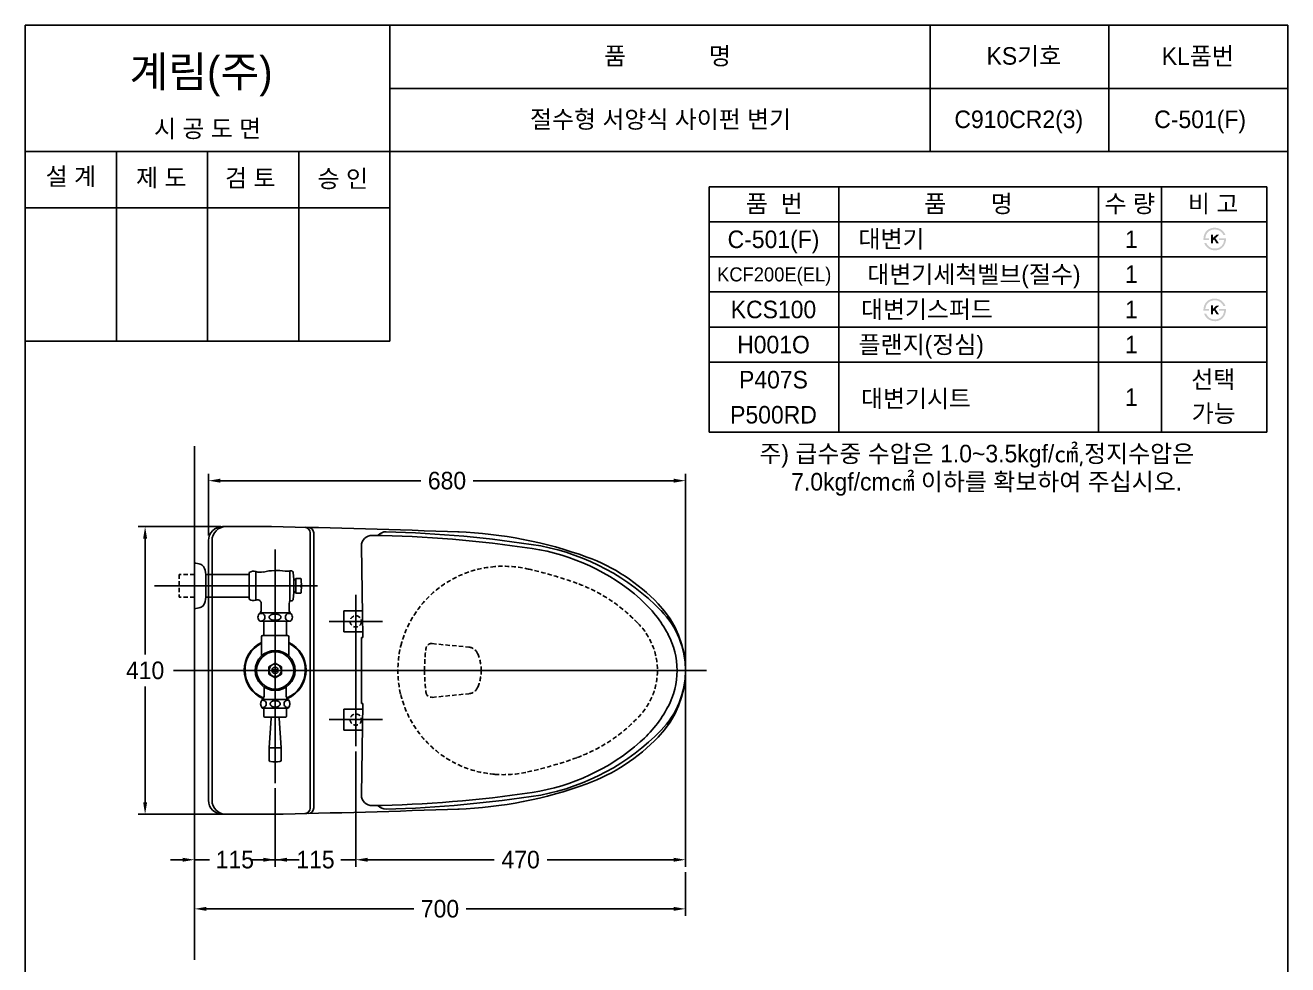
# Model space of a CAD drawing. Header units: millimetres. Extents: x 0 to 3800, y -67 to 2530.
# Drawn here: x 0 to 1800, y 1191 to 2530 of the extents above; entities that cross this region are included whole.
import ezdxf
from ezdxf.enums import TextEntityAlignment as Align
from ezdxf.lldxf.tags import DXFTag

# ---------------------------------------------------------------- set-up
doc = ezdxf.new("R2010")
doc.units = ezdxf.units.MM
doc.linetypes.add('DASHED2', pattern=[9.525, 6.35, -3.175])
for name, color, linetype in [('TEXT', 7, 'Continuous'), ('내부선 및 부속', 4, 'Continuous'), ('도각라인', 255, 'Continuous'), ('외형선', 3, 'Continuous'), ('점선', 6, 'DASHED2'), ('중심선', 1, 'DASHED'), ('치수선', 7, 'Continuous')]:
    doc.layers.add(name, color=color, linetype=linetype)
doc.styles.add('____', font='')
doc.styles.add('타이틀', font='H2GTRM.TTF', dxfattribs={"height": 25})
doc.styles.get('____').set_extended_font_data('굴림')
tags = doc.linetypes.add('DASHDOT', pattern=[70, 31, -13, 13, -13]).pattern_tags.tags
tags[10:11] = [DXFTag(74, 4), DXFTag(75, 0), DXFTag(340, '0'), DXFTag(46, 0.0), DXFTag(50, 0.0), DXFTag(44, 0.0), DXFTag(45, 0.0)]
tags[8:9] = [DXFTag(74, 4), DXFTag(75, 0), DXFTag(340, '0'), DXFTag(46, 0.0), DXFTag(50, 0.0), DXFTag(44, 0.0), DXFTag(45, 0.0)]
tags[6:7] = [DXFTag(74, 4), DXFTag(75, 0), DXFTag(340, '0'), DXFTag(46, 0.0), DXFTag(50, 0.0), DXFTag(44, 0.0), DXFTag(45, 0.0)]
tags[4:5] = [DXFTag(74, 4), DXFTag(75, 0), DXFTag(340, '0'), DXFTag(46, 0.0), DXFTag(50, 0.0), DXFTag(44, 0.0), DXFTag(45, 0.0)]
tags = doc.linetypes.add('DASHED', pattern=[25.72, 12.86, -12.86]).pattern_tags.tags
tags[6:7] = [DXFTag(74, 4), DXFTag(75, 0), DXFTag(340, '0'), DXFTag(46, 0.0), DXFTag(50, 0.0), DXFTag(44, 0.0), DXFTag(45, 0.0)]
tags[4:5] = [DXFTag(74, 4), DXFTag(75, 0), DXFTag(340, '0'), DXFTag(46, 0.0), DXFTag(50, 0.0), DXFTag(44, 0.0), DXFTag(45, 0.0)]
doc.dimstyles.new('MSADIM', dxfattribs={"dimtxt": 33, "dimasz": 17, "dimexe": 10, "dimexo": 7.5, "dimgap": 10, "dimtad": 0, "dimtih": 1, "dimtoh": 1, "dimdec": 0, "dimzin": 1, "dimdsep": 46, "dimtxsty": '____', "dimcen": 11.25, "dimadec": 0, "dimazin": 0, "dimtfac": 1, "dimtdec": 0, "dimtix": 1, "dimtmove": 0, "dimatfit": 3, "dimfxl": 1, "dimtolj": 1, "dimtzin": 1, "dimarcsym": 0})

# ---------------------------------------------------------------- blocks, each defined once
blk = doc.blocks.new('*D3')
at = {"layer": '치수선', "color": 0, "linetype": 'Continuous', "lineweight": -2, "transparency": 16777216}
for p, q in [((261.3, 1803.1), (261.3, 1891)), ((941.3, 1618.1), (941.3, 1891)), ((278.3, 1881), (564, 1881)), ((924.3, 1881), (638.6, 1881))]:
    blk.add_line(p, q, dxfattribs=at)
at = {"layer": '치수선', "color": 0, "linetype": 'Continuous', "transparency": 16777216}
for points in [[(278.3, 1883.9), (278.3, 1878.2), (261.3, 1881)], [(924.3, 1883.9), (924.3, 1878.2), (941.3, 1881)]]:
    blk.add_solid(points, dxfattribs=at)
at = {"layer": '치수선', "color": 0, "linetype": 'Continuous', "transparency": 16777216, "insert": (601.3, 1881), "char_height": 25, "attachment_point": 5, "style": '____'}
blk.add_mtext('\\A1;680', dxfattribs=at)
blk = doc.blocks.new('*D4')
at = {"layer": '치수선', "color": 0, "linetype": 'Continuous', "lineweight": -2, "transparency": 16777216}
for p, q in [((941.3, 1603.1), (941.3, 1330.9)), ((471.3, 1495.1), (471.3, 1330.9)), ((488.3, 1340.9), (668.7, 1340.9)), ((924.3, 1340.9), (744, 1340.9))]:
    blk.add_line(p, q, dxfattribs=at)
at = {"layer": '치수선', "color": 0, "linetype": 'Continuous', "transparency": 16777216}
for points in [[(488.3, 1343.7), (488.3, 1338), (471.3, 1340.9)], [(924.3, 1343.7), (924.3, 1338), (941.3, 1340.9)]]:
    blk.add_solid(points, dxfattribs=at)
at = {"layer": '치수선', "color": 0, "linetype": 'Continuous', "transparency": 16777216, "insert": (706.3, 1340.9), "char_height": 25, "attachment_point": 5, "style": '____'}
blk.add_mtext('\\A1;470', dxfattribs=at)
blk = doc.blocks.new('*D5')
at = {"layer": '치수선', "color": 0, "linetype": 'Continuous', "lineweight": -2, "transparency": 16777216}
for p, q in [((356.3, 1442.7), (356.3, 1330.9)), ((471.3, 1348.4), (471.3, 1350.9)), ((339.3, 1340.9), (322.3, 1340.9)), ((356.3, 1340.9), (377.9, 1340.9)), ((471.3, 1340.9), (449.8, 1340.9)), ((488.3, 1340.9), (505.3, 1340.9))]:
    blk.add_line(p, q, dxfattribs=at)
at = {"layer": '치수선', "color": 0, "linetype": 'Continuous', "transparency": 16777216}
for points in [[(339.3, 1343.7), (339.3, 1338), (356.3, 1340.9)], [(488.3, 1343.7), (488.3, 1338), (471.3, 1340.9)]]:
    blk.add_solid(points, dxfattribs=at)
at = {"layer": '치수선', "color": 0, "linetype": 'Continuous', "transparency": 16777216, "insert": (413.8, 1340.9), "char_height": 25, "attachment_point": 5, "style": '____'}
blk.add_mtext('\\A1;115', dxfattribs=at)
blk = doc.blocks.new('*D6')
at = {"layer": '치수선', "color": 0, "linetype": 'Continuous', "lineweight": -2, "transparency": 16777216}
for p, q in [((356.3, 1442.7), (356.3, 1330.9)), ((241.3, 1348.4), (241.3, 1350.9)), ((224.3, 1340.9), (207.3, 1340.9)), ((241.3, 1340.9), (262.9, 1340.9)), ((356.3, 1340.9), (334.8, 1340.9)), ((373.3, 1340.9), (390.3, 1340.9))]:
    blk.add_line(p, q, dxfattribs=at)
at = {"layer": '치수선', "color": 0, "linetype": 'Continuous', "transparency": 16777216}
for points in [[(224.3, 1343.7), (224.3, 1338), (241.3, 1340.9)], [(373.3, 1343.7), (373.3, 1338), (356.3, 1340.9)]]:
    blk.add_solid(points, dxfattribs=at)
at = {"layer": '치수선', "color": 0, "linetype": 'Continuous', "transparency": 16777216, "insert": (298.8, 1340.9), "char_height": 25, "attachment_point": 5, "style": '____'}
blk.add_mtext('\\A1;115', dxfattribs=at)
blk = doc.blocks.new('*D7')
at = {"layer": '치수선', "color": 0, "linetype": 'Continuous', "lineweight": -2, "transparency": 16777216}
for p, q in [((941.3, 1323.4), (941.3, 1260.9)), ((241.3, 1278.4), (241.3, 1280.9)), ((258.3, 1270.9), (554.2, 1270.9)), ((924.3, 1270.9), (628.4, 1270.9))]:
    blk.add_line(p, q, dxfattribs=at)
at = {"layer": '치수선', "color": 0, "linetype": 'Continuous', "transparency": 16777216}
for points in [[(258.3, 1273.7), (258.3, 1268), (241.3, 1270.9)], [(924.3, 1273.7), (924.3, 1268), (941.3, 1270.9)]]:
    blk.add_solid(points, dxfattribs=at)
at = {"layer": '치수선', "color": 0, "linetype": 'Continuous', "transparency": 16777216, "insert": (591.3, 1270.9), "char_height": 25, "attachment_point": 5, "style": '____'}
blk.add_mtext('\\A1;700', dxfattribs=at)
blk = doc.blocks.new('*D8')
at = {"layer": '치수선', "color": 0, "linetype": 'Continuous', "lineweight": -2, "transparency": 16777216}
for p, q in [((278.8, 1815.6), (160.9, 1815.6)), ((170.9, 1798.6), (170.9, 1633.5)), ((170.9, 1422.6), (170.9, 1587.8)), ((278.8, 1405.6), (160.9, 1405.6))]:
    blk.add_line(p, q, dxfattribs=at)
at = {"layer": '치수선', "color": 0, "linetype": 'Continuous', "transparency": 16777216}
for points in [[(168.1, 1798.6), (173.7, 1798.6), (170.9, 1815.6)], [(168.1, 1422.6), (173.7, 1422.6), (170.9, 1405.6)]]:
    blk.add_solid(points, dxfattribs=at)
at = {"layer": '치수선', "color": 0, "linetype": 'Continuous', "transparency": 16777216, "insert": (170.9, 1610.6), "char_height": 25, "attachment_point": 5, "style": '____'}
blk.add_mtext('\\A1;410', dxfattribs=at)

msp = doc.modelspace()

# ---------------------------------------------------------------- hatches: boundary and pattern name
at = {"layer": 'TEXT'}
for points in [[(1679.9, 2224.2), (1679.8, 2224.6), (1679.8, 2225), (1679.8, 2225.4), (1679.8, 2225.8), (1679.8, 2226.2), (1679.9, 2226.6), (1679.9, 2227), (1679.9, 2227.4), (1680, 2227.8), (1680, 2228.2), (1680.1, 2228.6), (1680.2, 2229), (1680.3, 2229.4), (1680.4, 2229.8), (1680.5, 2230.1), (1680.6, 2230.5), (1680.7, 2230.9), (1680.8, 2231.3), (1681, 2231.7), (1681.1, 2232), (1681.3, 2232.4), (1681.4, 2232.7), (1681.6, 2233.1), (1681.8, 2233.4), (1682, 2233.8), (1682.1, 2234.1), (1682.4, 2234.4), (1682.6, 2234.8), (1682.8, 2235.1), (1683, 2235.4), (1683.2, 2235.7), (1683.8, 2236.3), (1684, 2236.6), (1684.3, 2236.9), (1684.6, 2237.2), (1684.9, 2237.5), (1685.2, 2237.8), (1685.5, 2238), (1685.8, 2238.3), (1686.1, 2238.5), (1686.4, 2238.7), (1686.8, 2239), (1687.1, 2239.2), (1687.4, 2239.4), (1687.8, 2239.6), (1688.2, 2239.8), (1688.5, 2239.9), (1688.9, 2240.1), (1689.3, 2240.3), (1689.7, 2240.5), (1690.2, 2240.6), (1690.6, 2240.7), (1691, 2240.9), (1691.5, 2241), (1691.9, 2241.1), (1692.4, 2241.2), (1692.8, 2241.2), (1693.3, 2241.3), (1693.8, 2241.4), (1694.2, 2241.4), (1694.7, 2241.4), (1695.2, 2241.5), (1695.7, 2241.5), (1696.5, 2241.5), (1696.8, 2241.4), (1697.2, 2241.4), (1697.6, 2241.4), (1697.9, 2241.3), (1698.3, 2241.3), (1698.6, 2241.2), (1699, 2241.2), (1699.3, 2241.1), (1699.7, 2241), (1700, 2241), (1700.4, 2240.9), (1700.7, 2240.8), (1701, 2240.7), (1701.4, 2240.6), (1701.7, 2240.5), (1702, 2240.4), (1702.3, 2240.2), (1702.6, 2240.1), (1702.9, 2240), (1703.2, 2239.8), (1703.5, 2239.7), (1703.8, 2239.5), (1704.1, 2239.4), (1704.4, 2239.2), (1704.7, 2239), (1705, 2238.9), (1705.2, 2238.7), (1705.5, 2238.5), (1705.8, 2238.3), (1706.1, 2238.1), (1706.5, 2237.7), (1706.9, 2237.4), (1707.3, 2237), (1707.7, 2236.6), (1708, 2236.2), (1708.4, 2235.8), (1708.7, 2235.4), (1709.1, 2234.9), (1709.4, 2234.5), (1709.7, 2234), (1710, 2233.5), (1710.3, 2233), (1710.5, 2232.5), (1710.8, 2232), (1711, 2231.5), (1711.3, 2230.9), (1711.3, 2230.9), (1708.2, 2230.9), (1708.2, 2230.9), (1708.1, 2231.1), (1708, 2231.3), (1708, 2231.4), (1707.9, 2231.6), (1707.8, 2231.8), (1707.7, 2232), (1707.7, 2232.1), (1707.6, 2232.3), (1707.5, 2232.5), (1707.4, 2232.6), (1707.3, 2232.8), (1707.2, 2233), (1707.1, 2233.1), (1707, 2233.3), (1706.9, 2233.5), (1706.7, 2233.6), (1706.6, 2233.8), (1706.5, 2233.9), (1706.2, 2234.3), (1705.9, 2234.6), (1705.6, 2234.9), (1705.3, 2235.2), (1705, 2235.5), (1704.7, 2235.8), (1704.3, 2236.1), (1704.1, 2236.3), (1703.8, 2236.4), (1703.6, 2236.6), (1703.4, 2236.8), (1703.1, 2236.9), (1702.9, 2237.1), (1702.6, 2237.2), (1702.4, 2237.4), (1702.2, 2237.5), (1701.9, 2237.6), (1701.7, 2237.7), (1701.4, 2237.8), (1701.2, 2238), (1700.9, 2238.1), (1700.6, 2238.2), (1700.4, 2238.3), (1700.1, 2238.3), (1699.9, 2238.4), (1699.6, 2238.5), (1699.3, 2238.6), (1699.1, 2238.6), (1698.8, 2238.7), (1698.5, 2238.7), (1698.2, 2238.8), (1698, 2238.8), (1697.7, 2238.9), (1697.4, 2238.9), (1697.1, 2238.9), (1696.8, 2239), (1696.5, 2239), (1696.3, 2239), (1696, 2239), (1695.6, 2239), (1695.3, 2239), (1694.9, 2238.9), (1694.6, 2238.9), (1694.3, 2238.9), (1693.9, 2238.9), (1693.6, 2238.8), (1693.3, 2238.8), (1693, 2238.7), (1692.7, 2238.7), (1692.3, 2238.6), (1692, 2238.5), (1691.7, 2238.4), (1691.4, 2238.3), (1691.1, 2238.2), (1690.9, 2238.1), (1690.6, 2238), (1690.3, 2237.9), (1690, 2237.8), (1689.7, 2237.7), (1689.4, 2237.5), (1689.2, 2237.4), (1688.9, 2237.3), (1688.7, 2237.1), (1688.4, 2236.9), (1688.1, 2236.8), (1687.9, 2236.6), (1687.6, 2236.4), (1687.4, 2236.2), (1687.2, 2236), (1686.9, 2235.8), (1686.7, 2235.6), (1686.5, 2235.4), (1686.2, 2235.2), (1686, 2235), (1685.8, 2234.7), (1685.6, 2234.5), (1685.4, 2234.3), (1685.2, 2234), (1685, 2233.8), (1684.8, 2233.5), (1684.7, 2233.3), (1684.5, 2233), (1684.3, 2232.7), (1684.2, 2232.5), (1684, 2232.2), (1683.9, 2231.9), (1683.8, 2231.6), (1683.7, 2231.3), (1683.5, 2231.1), (1683.4, 2230.8), (1683.3, 2230.5), (1683.2, 2230.2), (1683.1, 2229.8), (1683, 2229.5), (1683, 2229.2), (1682.9, 2228.9), (1682.8, 2228.6), (1682.8, 2228.2), (1682.7, 2227.9), (1682.7, 2227.6), (1682.7, 2227.2), (1682.6, 2226.9), (1682.6, 2226.5), (1682.6, 2226.5), (1687.8, 2226.5), (1687.8, 2226.5), (1687.8, 2226.5), (1687.8, 2224.2), (1687.8, 2224.2), (1687.8, 2224.2), (1679.9, 2224.2)], [(1712, 2226.5), (1712, 2226.1), (1712, 2225.6), (1712, 2225.2), (1712, 2224.8), (1711.9, 2224.3), (1711.9, 2223.9), (1711.9, 2223.5), (1711.8, 2223.1), (1711.7, 2222.7), (1711.6, 2222.2), (1711.6, 2221.8), (1711.5, 2221.4), (1711.3, 2221), (1711.2, 2220.6), (1711.1, 2220.2), (1711, 2219.8), (1710.8, 2219.4), (1710.7, 2219), (1710.5, 2218.7), (1710.4, 2218.3), (1710.2, 2217.9), (1710, 2217.6), (1709.8, 2217.2), (1709.6, 2216.9), (1709.4, 2216.5), (1709.2, 2216.2), (1709, 2215.9), (1708.8, 2215.5), (1708.5, 2215.2), (1708.3, 2214.9), (1708, 2214.6), (1707.8, 2214.3), (1707.5, 2214), (1707.2, 2213.7), (1707, 2213.5), (1706.7, 2213.2), (1706.4, 2212.9), (1706.1, 2212.7), (1705.8, 2212.4), (1705.5, 2212.2), (1705.2, 2212), (1704.8, 2211.8), (1704.5, 2211.6), (1704.2, 2211.4), (1703.8, 2211.2), (1703.5, 2211), (1703.1, 2210.8), (1702.8, 2210.7), (1702.4, 2210.5), (1702.1, 2210.3), (1701.7, 2210.2), (1701.3, 2210.1), (1700.9, 2209.9), (1700.5, 2209.8), (1700.2, 2209.7), (1699.8, 2209.6), (1699.4, 2209.6), (1699, 2209.5), (1698.6, 2209.4), (1698.2, 2209.4), (1697.8, 2209.4), (1697.4, 2209.3), (1697, 2209.3), (1696.6, 2209.3), (1695.9, 2209.3), (1695.3, 2209.3), (1694.6, 2209.4), (1694, 2209.5), (1693.3, 2209.5), (1693, 2209.6), (1692.7, 2209.7), (1692.4, 2209.7), (1692.1, 2209.8), (1691.8, 2209.9), (1691.5, 2209.9), (1691.2, 2210), (1691, 2210.1), (1690.7, 2210.2), (1690.4, 2210.3), (1690.1, 2210.4), (1689.8, 2210.5), (1689.5, 2210.6), (1689.3, 2210.7), (1689, 2210.9), (1688.7, 2211), (1688.5, 2211.1), (1688.2, 2211.3), (1687.9, 2211.4), (1687.7, 2211.6), (1687.4, 2211.7), (1686.9, 2212), (1686.6, 2212.2), (1686.4, 2212.4), (1686.1, 2212.6), (1685.9, 2212.8), (1685.6, 2213), (1685.4, 2213.2), (1685.1, 2213.4), (1684.9, 2213.6), (1684.7, 2213.8), (1684.5, 2214.1), (1684.2, 2214.3), (1684, 2214.5), (1683.8, 2214.8), (1683.6, 2215), (1683.4, 2215.2), (1683.2, 2215.5), (1683, 2215.8), (1682.8, 2216), (1682.6, 2216.3), (1682.5, 2216.6), (1682.3, 2216.8), (1682.1, 2217.1), (1681.9, 2217.4), (1681.8, 2217.7), (1681.6, 2218), (1681.5, 2218.3), (1681.3, 2218.6), (1681, 2219.2), (1680.8, 2219.9), (1680.8, 2219.9), (1683.7, 2219.9), (1683.7, 2219.9), (1683.9, 2219.4), (1684.2, 2219), (1684.4, 2218.6), (1684.6, 2218.2), (1684.9, 2217.9), (1685.1, 2217.5), (1685.4, 2217.1), (1685.7, 2216.8), (1685.9, 2216.5), (1686.2, 2216.1), (1686.5, 2215.8), (1686.8, 2215.5), (1687.1, 2215.2), (1687.4, 2215), (1687.7, 2214.7), (1688, 2214.5), (1688.2, 2214.3), (1688.4, 2214.1), (1688.7, 2214), (1688.9, 2213.8), (1689.1, 2213.7), (1689.4, 2213.5), (1689.6, 2213.4), (1689.9, 2213.2), (1690.1, 2213.1), (1690.4, 2213), (1690.6, 2212.9), (1690.9, 2212.8), (1691.1, 2212.7), (1691.4, 2212.6), (1691.7, 2212.5), (1691.9, 2212.4), (1692.2, 2212.3), (1692.5, 2212.3), (1692.7, 2212.2), (1693, 2212.1), (1693.3, 2212.1), (1693.6, 2212), (1693.9, 2212), (1694.2, 2212), (1694.5, 2211.9), (1694.8, 2211.9), (1695.1, 2211.9), (1695.4, 2211.9), (1695.7, 2211.9), (1696, 2211.9), (1696.3, 2211.9), (1697.1, 2211.9), (1697.4, 2211.9), (1697.7, 2212), (1698, 2212), (1698.2, 2212), (1698.5, 2212), (1698.7, 2212.1), (1699, 2212.1), (1699.3, 2212.2), (1699.5, 2212.2), (1699.8, 2212.3), (1700, 2212.4), (1700.3, 2212.5), (1700.5, 2212.5), (1700.8, 2212.6), (1701, 2212.7), (1701.3, 2212.8), (1701.5, 2212.9), (1701.8, 2213), (1702, 2213.1), (1702.3, 2213.3), (1702.5, 2213.4), (1702.7, 2213.5), (1703, 2213.7), (1703.2, 2213.8), (1703.4, 2213.9), (1703.7, 2214.1), (1703.9, 2214.3), (1704.1, 2214.4), (1704.3, 2214.6), (1704.6, 2214.8), (1704.8, 2215), (1705.1, 2215.2), (1705.3, 2215.4), (1705.6, 2215.7), (1705.8, 2215.9), (1706, 2216.1), (1706.2, 2216.4), (1706.4, 2216.6), (1706.6, 2216.9), (1706.8, 2217.1), (1707, 2217.4), (1707.2, 2217.7), (1707.3, 2218), (1707.5, 2218.2), (1707.7, 2218.5), (1707.8, 2218.8), (1708, 2219.1), (1708.1, 2219.4), (1708.2, 2219.7), (1708.3, 2220), (1708.4, 2220.4), (1708.6, 2220.7), (1708.7, 2221), (1708.7, 2221.3), (1708.8, 2221.7), (1708.9, 2222), (1709, 2222.4), (1709, 2222.7), (1709.1, 2223.1), (1709.1, 2223.4), (1709.2, 2223.8), (1709.2, 2224.2), (1709.2, 2224.2), (1701.8, 2224.2), (1701.8, 2224.2), (1701.8, 2224.2), (1701.8, 2226.5), (1701.8, 2226.5), (1701.8, 2226.5), (1712, 2226.5)], [(1693.6, 2227.2), (1698.4, 2231.6), (1702.3, 2231.6), (1696.9, 2226.6), (1701.9, 2219.1), (1698.6, 2219.1), (1695, 2224.8), (1693.6, 2223.6), (1693.6, 2219.1), (1690.7, 2219.1), (1690.7, 2231.7), (1693.6, 2231.7)], [(1679.9, 2123.2), (1679.8, 2123.6), (1679.8, 2124), (1679.8, 2124.4), (1679.8, 2124.8), (1679.8, 2125.2), (1679.9, 2125.6), (1679.9, 2126), (1679.9, 2126.4), (1680, 2126.8), (1680, 2127.2), (1680.1, 2127.6), (1680.2, 2128), (1680.3, 2128.4), (1680.4, 2128.8), (1680.5, 2129.1), (1680.6, 2129.5), (1680.7, 2129.9), (1680.8, 2130.3), (1681, 2130.7), (1681.1, 2131), (1681.3, 2131.4), (1681.4, 2131.8), (1681.6, 2132.1), (1681.8, 2132.5), (1682, 2132.8), (1682.1, 2133.1), (1682.4, 2133.5), (1682.6, 2133.8), (1682.8, 2134.1), (1683, 2134.4), (1683.2, 2134.7), (1683.8, 2135.3), (1684, 2135.6), (1684.3, 2135.9), (1684.6, 2136.2), (1684.9, 2136.5), (1685.2, 2136.8), (1685.5, 2137), (1685.8, 2137.3), (1686.1, 2137.5), (1686.4, 2137.7), (1686.8, 2138), (1687.1, 2138.2), (1687.4, 2138.4), (1687.8, 2138.6), (1688.2, 2138.8), (1688.5, 2139), (1688.9, 2139.1), (1689.3, 2139.3), (1689.7, 2139.5), (1690.2, 2139.6), (1690.6, 2139.7), (1691, 2139.9), (1691.5, 2140), (1691.9, 2140.1), (1692.4, 2140.2), (1692.8, 2140.3), (1693.3, 2140.3), (1693.8, 2140.4), (1694.2, 2140.4), (1694.7, 2140.5), (1695.2, 2140.5), (1695.7, 2140.5), (1696.5, 2140.5), (1696.8, 2140.4), (1697.2, 2140.4), (1697.6, 2140.4), (1697.9, 2140.3), (1698.3, 2140.3), (1698.6, 2140.2), (1699, 2140.2), (1699.3, 2140.1), (1699.7, 2140.1), (1700, 2140), (1700.4, 2139.9), (1700.7, 2139.8), (1701, 2139.7), (1701.4, 2139.6), (1701.7, 2139.5), (1702, 2139.4), (1702.3, 2139.3), (1702.6, 2139.1), (1702.9, 2139), (1703.2, 2138.8), (1703.5, 2138.7), (1703.8, 2138.5), (1704.1, 2138.4), (1704.4, 2138.2), (1704.7, 2138), (1705, 2137.9), (1705.2, 2137.7), (1705.5, 2137.5), (1705.8, 2137.3), (1706.1, 2137.1), (1706.5, 2136.7), (1706.9, 2136.4), (1707.3, 2136), (1707.7, 2135.6), (1708, 2135.2), (1708.4, 2134.8), (1708.7, 2134.4), (1709.1, 2133.9), (1709.4, 2133.5), (1709.7, 2133), (1710, 2132.5), (1710.3, 2132), (1710.5, 2131.5), (1710.8, 2131), (1711, 2130.5), (1711.3, 2129.9), (1711.3, 2129.9), (1708.2, 2129.9), (1708.2, 2129.9), (1708.1, 2130.1), (1708, 2130.3), (1708, 2130.4), (1707.9, 2130.6), (1707.8, 2130.8), (1707.7, 2131), (1707.7, 2131.1), (1707.6, 2131.3), (1707.5, 2131.5), (1707.4, 2131.6), (1707.3, 2131.8), (1707.2, 2132), (1707.1, 2132.1), (1707, 2132.3), (1706.9, 2132.5), (1706.7, 2132.6), (1706.6, 2132.8), (1706.5, 2132.9), (1706.2, 2133.3), (1705.9, 2133.6), (1705.6, 2133.9), (1705.3, 2134.2), (1705, 2134.5), (1704.7, 2134.8), (1704.3, 2135.1), (1704.1, 2135.3), (1703.8, 2135.4), (1703.6, 2135.6), (1703.4, 2135.8), (1703.1, 2135.9), (1702.9, 2136.1), (1702.6, 2136.2), (1702.4, 2136.4), (1702.2, 2136.5), (1701.9, 2136.6), (1701.7, 2136.7), (1701.4, 2136.9), (1701.2, 2137), (1700.9, 2137.1), (1700.6, 2137.2), (1700.4, 2137.3), (1700.1, 2137.4), (1699.9, 2137.4), (1699.6, 2137.5), (1699.3, 2137.6), (1699.1, 2137.6), (1698.8, 2137.7), (1698.5, 2137.8), (1698.2, 2137.8), (1698, 2137.8), (1697.7, 2137.9), (1697.4, 2137.9), (1697.1, 2137.9), (1696.8, 2138), (1696.5, 2138), (1696.3, 2138), (1696, 2138), (1695.6, 2138), (1695.3, 2138), (1694.9, 2138), (1694.6, 2137.9), (1694.3, 2137.9), (1693.9, 2137.9), (1693.6, 2137.8), (1693.3, 2137.8), (1693, 2137.7), (1692.7, 2137.7), (1692.3, 2137.6), (1692, 2137.5), (1691.7, 2137.4), (1691.4, 2137.3), (1691.1, 2137.3), (1690.9, 2137.2), (1690.6, 2137), (1690.3, 2136.9), (1690, 2136.8), (1689.7, 2136.7), (1689.4, 2136.5), (1689.2, 2136.4), (1688.9, 2136.3), (1688.7, 2136.1), (1688.4, 2135.9), (1688.1, 2135.8), (1687.9, 2135.6), (1687.6, 2135.4), (1687.4, 2135.2), (1687.2, 2135.1), (1686.9, 2134.9), (1686.7, 2134.6), (1686.5, 2134.4), (1686.2, 2134.2), (1686, 2134), (1685.8, 2133.8), (1685.6, 2133.5), (1685.4, 2133.3), (1685.2, 2133), (1685, 2132.8), (1684.8, 2132.5), (1684.7, 2132.3), (1684.5, 2132), (1684.3, 2131.7), (1684.2, 2131.5), (1684, 2131.2), (1683.9, 2130.9), (1683.8, 2130.6), (1683.7, 2130.4), (1683.5, 2130.1), (1683.4, 2129.8), (1683.3, 2129.5), (1683.2, 2129.2), (1683.1, 2128.9), (1683, 2128.5), (1683, 2128.2), (1682.9, 2127.9), (1682.8, 2127.6), (1682.8, 2127.2), (1682.7, 2126.9), (1682.7, 2126.6), (1682.7, 2126.2), (1682.6, 2125.9), (1682.6, 2125.5), (1682.6, 2125.5), (1687.8, 2125.5), (1687.8, 2125.5), (1687.8, 2125.5), (1687.8, 2123.2), (1687.8, 2123.2), (1687.8, 2123.2), (1679.9, 2123.2)], [(1712, 2125.5), (1712, 2125.1), (1712, 2124.7), (1712, 2124.2), (1712, 2123.8), (1711.9, 2123.4), (1711.9, 2122.9), (1711.9, 2122.5), (1711.8, 2122.1), (1711.7, 2121.7), (1711.6, 2121.2), (1711.6, 2120.8), (1711.5, 2120.4), (1711.3, 2120), (1711.2, 2119.6), (1711.1, 2119.2), (1711, 2118.8), (1710.8, 2118.4), (1710.7, 2118), (1710.5, 2117.7), (1710.4, 2117.3), (1710.2, 2116.9), (1710, 2116.6), (1709.8, 2116.2), (1709.6, 2115.9), (1709.4, 2115.5), (1709.2, 2115.2), (1709, 2114.9), (1708.8, 2114.6), (1708.5, 2114.2), (1708.3, 2113.9), (1708, 2113.6), (1707.8, 2113.3), (1707.5, 2113), (1707.2, 2112.7), (1707, 2112.5), (1706.7, 2112.2), (1706.4, 2111.9), (1706.1, 2111.7), (1705.8, 2111.5), (1705.5, 2111.2), (1705.2, 2111), (1704.8, 2110.8), (1704.5, 2110.6), (1704.2, 2110.4), (1703.8, 2110.2), (1703.5, 2110), (1703.1, 2109.8), (1702.8, 2109.7), (1702.4, 2109.5), (1702.1, 2109.4), (1701.7, 2109.2), (1701.3, 2109.1), (1700.9, 2109), (1700.5, 2108.8), (1700.2, 2108.7), (1699.8, 2108.7), (1699.4, 2108.6), (1699, 2108.5), (1698.6, 2108.5), (1698.2, 2108.4), (1697.8, 2108.4), (1697.4, 2108.3), (1697, 2108.3), (1696.6, 2108.3), (1695.9, 2108.3), (1695.3, 2108.4), (1694.6, 2108.4), (1694, 2108.5), (1693.3, 2108.6), (1693, 2108.6), (1692.7, 2108.7), (1692.4, 2108.7), (1692.1, 2108.8), (1691.8, 2108.9), (1691.5, 2108.9), (1691.2, 2109), (1691, 2109.1), (1690.7, 2109.2), (1690.4, 2109.3), (1690.1, 2109.4), (1689.8, 2109.5), (1689.5, 2109.6), (1689.3, 2109.7), (1689, 2109.9), (1688.7, 2110), (1688.5, 2110.1), (1688.2, 2110.3), (1687.9, 2110.4), (1687.7, 2110.6), (1687.4, 2110.7), (1686.9, 2111.1), (1686.6, 2111.2), (1686.4, 2111.4), (1686.1, 2111.6), (1685.9, 2111.8), (1685.6, 2112), (1685.4, 2112.2), (1685.1, 2112.4), (1684.9, 2112.6), (1684.7, 2112.8), (1684.5, 2113.1), (1684.2, 2113.3), (1684, 2113.5), (1683.8, 2113.8), (1683.6, 2114), (1683.4, 2114.3), (1683.2, 2114.5), (1683, 2114.8), (1682.8, 2115), (1682.6, 2115.3), (1682.5, 2115.6), (1682.3, 2115.8), (1682.1, 2116.1), (1681.9, 2116.4), (1681.8, 2116.7), (1681.6, 2117), (1681.5, 2117.3), (1681.3, 2117.6), (1681, 2118.2), (1680.8, 2118.9), (1680.8, 2118.9), (1683.7, 2118.9), (1683.7, 2118.9), (1683.9, 2118.5), (1684.2, 2118), (1684.4, 2117.6), (1684.6, 2117.2), (1684.9, 2116.9), (1685.1, 2116.5), (1685.4, 2116.1), (1685.7, 2115.8), (1685.9, 2115.5), (1686.2, 2115.1), (1686.5, 2114.8), (1686.8, 2114.5), (1687.1, 2114.3), (1687.4, 2114), (1687.7, 2113.7), (1688, 2113.5), (1688.2, 2113.3), (1688.4, 2113.1), (1688.7, 2113), (1688.9, 2112.8), (1689.1, 2112.7), (1689.4, 2112.5), (1689.6, 2112.4), (1689.9, 2112.3), (1690.1, 2112.1), (1690.4, 2112), (1690.6, 2111.9), (1690.9, 2111.8), (1691.1, 2111.7), (1691.4, 2111.6), (1691.7, 2111.5), (1691.9, 2111.4), (1692.2, 2111.4), (1692.5, 2111.3), (1692.7, 2111.2), (1693, 2111.2), (1693.3, 2111.1), (1693.6, 2111.1), (1693.9, 2111), (1694.2, 2111), (1694.5, 2111), (1694.8, 2110.9), (1695.1, 2110.9), (1695.4, 2110.9), (1695.7, 2110.9), (1696, 2110.9), (1696.3, 2110.9), (1697.1, 2110.9), (1697.4, 2110.9), (1697.7, 2111), (1698, 2111), (1698.2, 2111), (1698.5, 2111.1), (1698.7, 2111.1), (1699, 2111.1), (1699.3, 2111.2), (1699.5, 2111.3), (1699.8, 2111.3), (1700, 2111.4), (1700.3, 2111.5), (1700.5, 2111.5), (1700.8, 2111.6), (1701, 2111.7), (1701.3, 2111.8), (1701.5, 2111.9), (1701.8, 2112), (1702, 2112.2), (1702.3, 2112.3), (1702.5, 2112.4), (1702.7, 2112.5), (1703, 2112.7), (1703.2, 2112.8), (1703.4, 2113), (1703.7, 2113.1), (1703.9, 2113.3), (1704.1, 2113.4), (1704.3, 2113.6), (1704.6, 2113.8), (1704.8, 2114), (1705.1, 2114.2), (1705.3, 2114.4), (1705.6, 2114.7), (1705.8, 2114.9), (1706, 2115.1), (1706.2, 2115.4), (1706.4, 2115.6), (1706.6, 2115.9), (1706.8, 2116.2), (1707, 2116.4), (1707.2, 2116.7), (1707.3, 2117), (1707.5, 2117.3), (1707.7, 2117.5), (1707.8, 2117.8), (1708, 2118.1), (1708.1, 2118.4), (1708.2, 2118.7), (1708.3, 2119), (1708.4, 2119.4), (1708.6, 2119.7), (1708.7, 2120), (1708.7, 2120.3), (1708.8, 2120.7), (1708.9, 2121), (1709, 2121.4), (1709, 2121.7), (1709.1, 2122.1), (1709.1, 2122.4), (1709.2, 2122.8), (1709.2, 2123.2), (1709.2, 2123.2), (1701.8, 2123.2), (1701.8, 2123.2), (1701.8, 2123.2), (1701.8, 2125.5), (1701.8, 2125.5), (1701.8, 2125.5), (1712, 2125.5)], [(1693.6, 2126.2), (1698.4, 2130.6), (1702.3, 2130.6), (1696.9, 2125.6), (1701.9, 2118.1), (1698.6, 2118.1), (1695, 2123.8), (1693.6, 2122.6), (1693.6, 2118.1), (1690.7, 2118.1), (1690.7, 2130.7), (1693.6, 2130.7)]]:
    msp.add_hatch(color=256, dxfattribs=at).paths.add_polyline_path(points, flags=0)

# ---------------------------------------------------------------- linework, layer by layer
at = {"layer": '내부선 및 부속', "linetype": 'Continuous'}
for p, q in [((479.3, 1787.9), (481.3, 1657.6)), ((257.3, 1747.4), (257.3, 1714.9)), ((257.3, 1747.4), (319.3, 1747.4)), ((319.3, 1750.1), (319.3, 1731.1)), ((328.8, 1751.5), (328.8, 1710.7)), ((370.8, 1752.1), (377.3, 1752.1)), ((377.3, 1752.6), (379.1, 1752.6)), ((377.3, 1752.6), (377.3, 1710.1)), ((382.1, 1749.9), (383, 1740.8)), ((319.3, 1731.1), (319.3, 1712.1)), ((383, 1740.8), (383, 1721.4)), ((386, 1741.5), (385.5, 1740.3)), ((386, 1741.5), (386, 1720.7)), ((393, 1741.5), (386, 1741.5)), ((393.8, 1731.9), (391.8, 1731.9)), ((391.8, 1731.9), (391.8, 1730.4)), ((393.8, 1730.4), (391.8, 1730.4)), ((319.3, 1714.9), (257.3, 1714.9)), ((329.9, 1711.1), (328.8, 1710.7)), ((382.1, 1712.3), (383, 1721.4)), ((386, 1720.7), (385.5, 1721.9)), ((393, 1720.7), (386, 1720.7)), ((335.3, 1692.5), (334.5, 1692.5)), ((334.7, 1692.5), (336.3, 1695.2)), ((335.3, 1692.5), (336.2, 1692.5)), ((335.3, 1692.5), (356.3, 1692.5)), ((336.3, 1706.3), (336.3, 1695.2)), ((377.3, 1692.5), (356.3, 1692.5)), ((376.3, 1706), (376.3, 1700.1)), ((376.3, 1700.1), (376.3, 1695.2)), ((377.9, 1692.5), (376.3, 1695.2)), ((377.1, 1709.6), (379.1, 1709.6)), ((377.3, 1692.5), (378.1, 1692.5)), ((454.3, 1695.6), (454.3, 1665.6)), ((454.3, 1695.6), (480.7, 1695.6)), ((339.1, 1680.7), (334.8, 1680.7)), ((339.1, 1680.7), (334.8, 1680.7)), ((339.1, 1680.7), (340.3, 1680.7)), ((339.1, 1680.7), (356.3, 1680.7)), ((340.3, 1660.6), (340.3, 1680.7)), ((373.6, 1680.7), (356.3, 1680.7)), ((372.3, 1660.6), (372.3, 1680.7)), ((372.3, 1660.6), (372.3, 1680.7)), ((373.6, 1680.7), (377.8, 1680.7)), ((336.8, 1658.6), (336.8, 1631.4)), ((338.8, 1660.6), (340.3, 1660.6)), ((340.3, 1660.6), (373.8, 1660.6)), ((373.8, 1660.6), (372.3, 1660.6)), ((375.8, 1631.4), (375.8, 1658.6)), ((454.3, 1665.6), (481.2, 1665.6)), ((479.3, 1657.6), (481.3, 1657.6)), ((479.3, 1657.6), (479.3, 1610.6)), ((347.3, 1615.8), (356.3, 1621)), ((356.3, 1621), (365.3, 1615.8)), ((347.3, 1605.4), (347.3, 1615.8)), ((356.3, 1600.2), (347.3, 1605.4)), ((352, 1611.4), (360.6, 1611.4)), ((352, 1609.8), (360.6, 1609.8)), ((365.3, 1605.4), (356.3, 1600.2)), ((365.3, 1615.8), (365.3, 1605.4)), ((479.3, 1563.6), (479.3, 1610.6)), ((340.8, 1574.9), (340.8, 1586.7)), ((371.8, 1574.9), (371.8, 1586.7)), ((337.9, 1569.1), (356.3, 1569.1)), ((338.8, 1570.6), (340.4, 1573.4)), ((339.8, 1570.6), (338.8, 1570.6)), ((338.8, 1569.1), (338.8, 1570.6)), ((339.8, 1569.1), (339.8, 1572.3)), ((374.8, 1569.1), (356.3, 1569.1)), ((373.8, 1570.6), (372.2, 1573.4)), ((372.8, 1569.1), (372.8, 1572.3)), ((372.8, 1570.6), (373.8, 1570.6)), ((373.8, 1569.1), (373.8, 1570.6)), ((337.9, 1557.1), (356.3, 1557.1)), ((340.3, 1556.1), (340.3, 1545.1)), ((374.8, 1557.1), (356.3, 1557.1)), ((372.3, 1556.1), (372.3, 1545.1)), ((454.3, 1555.6), (454.3, 1525.6)), ((454.3, 1555.6), (481.2, 1555.6)), ((479.3, 1563.6), (481.3, 1563.6)), ((479.3, 1433.3), (481.3, 1563.6)), ((341.3, 1544.1), (345.6, 1544.1)), ((345.6, 1544.1), (356.3, 1544.1)), ((347.8, 1500.2), (350.8, 1542.4)), ((371.3, 1544.1), (356.3, 1544.1)), ((364.8, 1500.2), (361.8, 1542.4)), ((454.3, 1525.6), (480.7, 1525.6)), ((347.8, 1482.8), (347.8, 1500.2)), ((347.8, 1500.2), (364.8, 1500.2)), ((364.8, 1482.8), (364.8, 1500.2))]:
    msp.add_line(p, q, dxfattribs=at)
at = {"layer": '내부선 및 부속', "linetype": 'Continuous', "flags": 128}
for points in [[(734.9, 1788.1, -0.153281), (906.6, 1695.8)], [(876.7, 1712.5, -0.089429), (916.4, 1662.4)], [(941.3, 1610.6, -0.195798), (906.6, 1525.4)], [(929.3, 1610.6, -0.12324), (916.4, 1558.8)], [(876.7, 1508.7, -0.144538), (722.8, 1436.9)], [(494.5, 1418.1, -0.418484), (479.3, 1433.1)], [(722.8, 1436.9, -0.033715), (494.5, 1418.1)], [(734.9, 1433.1, -0.032318), (514.7, 1413)], [(514.7, 1413, -0.225843), (502.9, 1418.3)]]:
    msp.add_lwpolyline(points, format="xyb", dxfattribs=at)
at = {"layer": '내부선 및 부속', "linetype": 'Continuous'}
for radius in [28.5, 26.5, 9, 4.4]:
    msp.add_circle((356.3, 1610.6), radius, dxfattribs=at)
for centre, radius, start, end in [((494.3, 1788.1), 15, 89.1659, 180), ((469.8, 103.3), 1700, 81.4419, 89.1659), ((514.3, 1793.2), 15, 88.4964, 139.4017), ((469.8, 96.8), 1712, 81.0921, 88.4964), ((678.1, 1487.7), 300, 48.5441, 81.4419), ((239.8, 1733.6), 30, 70.9929, 87.134), ((246, 1752.7), 10, 37.1965, 68.8073), ((237.3, 1747.6), 20, 359.2838, 33.7923), ((325.3, 1742.1), 10, 69.9279, 127.05), ((335.3, 1769.4), 19, 249.9279, 283.5868), ((358.3, 1674.1), 79, 80.8739, 103.5868), ((379.1, 1749.6), 3, 5.8234, 90), ((384.3, 1740.9), 1.3, 185.8232, 334.4413), ((323.8, 1731.1), 70, 4.4244, 8.5378), ((323.8, 1731.1), 70, 0.6139, 4.4244), ((323.8, 1731.1), 70, 355.5756, 359.3861), ((237.3, 1714.6), 20, 326.2077, 0.7162), ((325.3, 1720.1), 10, 232.95, 290.0721), ((331.3, 1706.3), 5, 0, 106.5076), ((385.3, 1706), 9, 152.734, 180), ((379.1, 1712.6), 3, 270, 354.1766), ((384.3, 1721.3), 1.3, 25.5587, 174.1768), ((323.8, 1731.1), 70, 351.4622, 355.5756), ((239.8, 1728.6), 30, 272.866, 289.0071), ((246, 1709.5), 10, 291.1927, 322.8035), ((339.3, 1686.7), 7.5, 129.9055, 233.1301), ((373.3, 1686.7), 7.5, 306.8699, 50.0945), ((819.3, 1610.6), 122, 0, 44.3131), ((336.3, 1686.4), 5.44, 244.1576, 118.8551), ((376.3, 1686.4), 5.44, 61.1449, 295.8424), ((338.8, 1658.6), 2, 90, 180), ((373.8, 1658.6), 2, 0, 90), ((819.3, 1610.6), 110, 0, 28.1029), ((344.6, 1563.1), 9, 138.1897, 221.8103), ((338.4, 1563.1), 5.22, 261.2455, 102.9421), ((337.8, 1574.9), 3, 330, 0), ((374.2, 1563.1), 5.22, 77.0579, 278.7545), ((374.8, 1574.9), 3, 180, 210), ((368.1, 1563.1), 9, 318.1897, 41.8103), ((339.3, 1556.1), 1, 0, 90), ((373.3, 1556.1), 1, 90, 180), ((757.6, 1643.6), 180, 311.4559, 331.8971), ((341.3, 1545.1), 1, 180, 270), ((346.8, 1542.6), 4, 356.3211, 22.0243), ((365.8, 1542.6), 4, 157.9757, 183.6789), ((371.3, 1545.1), 1, 270, 0), ((673.7, 1752.7), 325.5, 280.8287, 315.6869), ((349.8, 1482.8), 2, 180, 259.1799), ((356.3, 1516.8), 36.6, 259.1799, 280.8201), ((362.8, 1482.8), 2, 280.8201, 0)]:
    msp.add_arc(centre, radius, start, end, dxfattribs=at)
at = {"layer": '내부선 및 부속'}
for radius, start, end in [(44, 116.3071, 243.6929), (44, 116.3322, 246.6676), (43, 116.9941, 246.8236), (43, 293.1764, 63.0059), (44, 293.3324, 63.6678), (44, 296.3071, 63.6929)]:
    msp.add_arc((356.3, 1611.1), radius, start, end, dxfattribs=at)
at = {"layer": '내부선 및 부속', "linetype": 'Continuous'}
for points in [[(356.2, 1691), (347.8, 1691), (347.8, 1686.5)], [(347.8, 1686.5), (347.8, 1682), (356.2, 1682)], [(364.6, 1686.5), (364.6, 1691), (356.2, 1691)], [(356.2, 1682), (364.6, 1682), (364.6, 1686.5)], [(356.3, 1567.6), (349.2, 1567.6), (349.2, 1562.9)], [(349.3, 1562.9), (349.3, 1567.6), (356.4, 1567.6)], [(363.4, 1562.9), (363.4, 1567.6), (356.3, 1567.6)], [(356.4, 1567.6), (363.5, 1567.6), (363.5, 1562.9)], [(349.2, 1562.9), (349.2, 1558.3), (356.3, 1558.3)], [(356.4, 1558.3), (349.3, 1558.3), (349.3, 1562.9)], [(356.3, 1558.3), (363.4, 1558.3), (363.4, 1562.9)], [(363.5, 1562.9), (363.5, 1558.3), (356.4, 1558.3)]]:
    msp.add_rational_spline(points, [1, 0.707106769085, 1], degree=2, dxfattribs=at)
at = {"layer": '도각라인', "color": 7}
for p, q in [((0, 0), (0, 2530)), ((0, 2530), (1800, 2530)), ((520, 2080), (520, 2530)), ((1290, 2350), (1290, 2530)), ((1545, 2350), (1545, 2530)), ((1800, 2530), (1800, 0)), ((520, 2440), (1800, 2440)), ((0, 2350), (1800, 2350)), ((130, 2080), (130, 2350)), ((260, 2080), (260, 2350)), ((390, 2080), (390, 2350)), ((975, 1950.2), (975, 2300)), ((975, 2300), (1770, 2300)), ((1160, 1950.2), (1160, 2300)), ((1530, 1950.2), (1530, 2300)), ((1620, 1950.2), (1620, 2300)), ((1770, 1950.2), (1770, 2300)), ((0, 2270), (520, 2270)), ((975, 2250), (1770, 2250)), ((975, 2200), (1770, 2200)), ((975, 2150), (1770, 2150)), ((975, 2100), (1770, 2100)), ((0, 2080), (520, 2080)), ((975, 2050), (1770, 2050)), ((975, 2050), (1770, 2050)), ((975, 1950.2), (1770, 1950.2))]:
    msp.add_line(p, q, dxfattribs=at)
at = {"layer": '외형선', "linetype": 'Continuous'}
msp.add_line((241.3, 1198.1), (241.3, 1930), dxfattribs=at)
at = {"layer": '외형선'}
for p, q in [((281.3, 1815.6), (351.2, 1815.6)), ((406.3, 1806.6), (406.3, 1414.6)), ((411.3, 1806.5), (411.3, 1414.7)), ((261.3, 1795.6), (261.3, 1425.6)), ((266.3, 1795.6), (266.3, 1425.6)), ((281.3, 1405.6), (351.2, 1405.6))]:
    msp.add_line(p, q, dxfattribs=at)
for centre, radius, start, end in [((281.3, 1795.6), 20, 90, 180), ((286.3, 1795.6), 20, 90, 180), ((6.8, -15145.9), 16965, 87.933, 88.83668), ((398.3, 1806.6), 8, 0, 88.6769), ((403.3, 1806.5), 8, 0, 88.66), ((595.2, 1208.5), 600, 69.9733, 87.9393), ((709.9, 1523.3), 265, 43.4464, 69.9733), ((806.3, 1610.6), 135, 315.3402, 44.6598), ((709.9, 1698), 265, 290.0267, 316.5536), ((595.2, 2012.7), 600, 272.0607, 290.0267), ((281.3, 1425.6), 20, 180, 270), ((286.3, 1425.6), 20, 180, 270), ((6.8, 18367.1), 16965, 271.16332, 272.067), ((398.3, 1414.6), 8, 271.3231, 0), ((403.3, 1414.7), 8, 271.34, 0)]:
    msp.add_arc(centre, radius, start, end, dxfattribs=at)
at = {"layer": '점선'}
for p, q in [((219.3, 1747.4), (219.3, 1714.9)), ((241.3, 1747.4), (219.3, 1747.4)), ((241.3, 1714.9), (219.3, 1714.9)), ((580.1, 1648.9), (632.6, 1643.7)), ((580.1, 1572.3), (632.6, 1577.5))]:
    msp.add_line(p, q, dxfattribs=at)
at = {"layer": '점선', "flags": 128}
for points in [[(569.3, 1610.6, -0.032807), (571.3, 1642, -0.032807)], [(644.9, 1634.8, -0.104227), (650, 1610.6)]]:
    msp.add_lwpolyline(points, format="xyb", dxfattribs=at)
at = {"layer": '점선'}
for centre in [(471.3, 1680.6), (471.3, 1540.6)]:
    msp.add_circle(centre, 8, dxfattribs=at)
for centre, radius, start, end in [((680.9, 1609), 150, 94.3599, 166.1598), ((681.6, 1599.1), 160, 76.7447, 94.3599), ((595.2, 1208.5), 560, 69.9733, 77.5223), ((709.9, 1523.3), 225, 43.4464, 69.9733), ((806.3, 1610.6), 95, 315.3402, 44.6598), ((681.3, 1610.6), 150, 164.9409, 195.0591), ((579.3, 1641), 8, 84.3301, 172.484), ((631.2, 1628.8), 15, 23.8012, 84.3301), ((809.3, 1610.6), 240, 180, 187.516), ((590, 1610.6), 60, 336.1986, 0.0001), ((631.2, 1592.4), 15, 275.6699, 336.1986), ((680.9, 1612.2), 150, 193.8402, 265.6401), ((579.3, 1580.3), 8, 187.516, 275.6699), ((709.9, 1698), 225, 290.0267, 316.5536), ((595.2, 2012.7), 560, 282.4777, 290.0267), ((681.6, 1622.1), 160, 265.6401, 282.4777)]:
    msp.add_arc(centre, radius, start, end, dxfattribs=at)
at = {"layer": '중심선', "linetype": 'DASHDOT'}
for p, q in [((356.3, 1783.1), (356.3, 1450.2)), ((184.3, 1731.1), (416.8, 1731.1)), ((471.3, 1502.6), (471.3, 1718.6)), ((433.3, 1680.6), (509.3, 1680.6)), ((971.3, 1610.6), (211.3, 1610.6)), ((433.3, 1540.6), (509.3, 1540.6))]:
    msp.add_line(p, q, dxfattribs=at)

# ---------------------------------------------------------------- texts
at = {"layer": 'TEXT', "style": '타이틀'}
for s, height, p in [('품             명', 25, (915.7, 2486.4)), ('KS기호', 25, (1423.8, 2486.3)), ('KL품번', 25, (1671.8, 2486.1)), ('시 공 도 면', 25, (259.9, 2382.7)), ('절수형 서양식 사이펀 변기', 25, (905.8, 2396)), ('C910CR2(3)', 25, (1416.5, 2396)), ('C-501(F)', 25, (1675.1, 2396)), ('설 계', 25, (65, 2314.6)), ('제 도', 25, (193.8, 2312.9)), ('검 토', 25, (320.8, 2312.3)), ('승 인', 25, (452.7, 2311.4)), ('품  번', 25, (1067.9, 2275.7)), ('품       명', 25, (1344.8, 2275.7)), ('수 량', 25, (1574.8, 2275.7)), ('비 고', 25, (1693.6, 2275.7)), ('C-501(F)', 25, (1066.8, 2225)), ('대변기', 25, (1235.1, 2225.6)), ('1', 25, (1577, 2225)), ('KCF200E(EL)', 20, (1067.8, 2175)), ('대변기세척벨브(절수)', 25, (1352.6, 2175)), ('1', 25, (1577, 2175.4)), ('KCS100', 25, (1066.8, 2125)), ('대변기스퍼드', 25, (1285.6, 2125)), ('1', 25, (1577, 2125)), ('플랜지(정심)', 25, (1277.5, 2075)), ('H001O', 25, (1066.8, 2075)), ('1', 25, (1577, 2075)), ('P407S', 25, (1066.8, 2025)), ('선택', 25, (1693.7, 2025.3)), ('대변기시트', 25, (1269.9, 1998.1)), ('1', 25, (1577, 2000)), ('P500RD', 25, (1066.8, 1975)), ('가능', 25, (1694.4, 1976.8))]:
    msp.add_text(s, height=height, dxfattribs=at).set_placement(p, align=Align.MIDDLE_CENTER)
msp.add_text('계림(주)', height=44, dxfattribs=at).set_placement((148.7, 2441.8))
at = {"layer": 'TEXT', "insert": (1046.6, 1932.2), "char_height": 25, "width": 820.252, "attachment_point": 1, "line_spacing_factor": 0.963855, "style": '타이틀'}
msp.add_mtext('\\A1;주) 급수중 수압은 1.0~3.5kgf/㎠{\\fISOCPEUR|b0|i0|c0|p34;,}정지수압은 \\P     7.0kgf/cm㎠ 이하를 확보하여 주십시오.', dxfattribs=at)

# ---------------------------------------------------------------- dimensions: what is measured, and where the dimension line sits
at = {"layer": '치수선', "linetype": 'Continuous'}
for base, p1, picture, middle in [((941.3, 1881), (261.3, 1795.6), '*D3', (601.3, 1881)), ((941.3, 1340.9), (471.3, 1502.6), '*D4', (706.3, 1340.9))]:
    dim = msp.add_linear_dim(base=base, p1=p1, p2=(941.3, 1610.6), dimstyle='MSADIM', override={"dimtxt": 25}, dxfattribs=at)
    dim.commit()
    dim.dimension.update_dxf_attribs({"geometry": picture, "text_midpoint": middle, "dimtype": 160})
dim = msp.add_linear_dim(base=(170.9, 1405.6), p1=(286.3, 1815.6), p2=(286.3, 1405.6), angle=90, dimstyle='MSADIM', override={"dimtxt": 25}, dxfattribs=at)
dim.commit()
dim.dimension.update_dxf_attribs({"geometry": '*D8', "text_midpoint": (170.9, 1610.6), "dimtype": 160})
for base, p1, p2, picture, middle in [((356.3, 1340.9), (241.3, 1340.9), (356.3, 1450.2), '*D6', (298.8, 1340.9)), ((471.3, 1340.9), (356.3, 1450.2), (471.3, 1340.9), '*D5', (413.8, 1340.9)), ((241.3, 1270.9), (941.3, 1330.9), (241.3, 1270.9), '*D7', (591.3, 1270.9))]:
    dim = msp.add_linear_dim(base=base, p1=p1, p2=p2, dimstyle='MSADIM', override={"dimtxt": 25}, dxfattribs=at)
    dim.commit()
    dim.dimension.update_dxf_attribs({"geometry": picture, "text_midpoint": middle})

doc.saveas('drawing.dxf')
